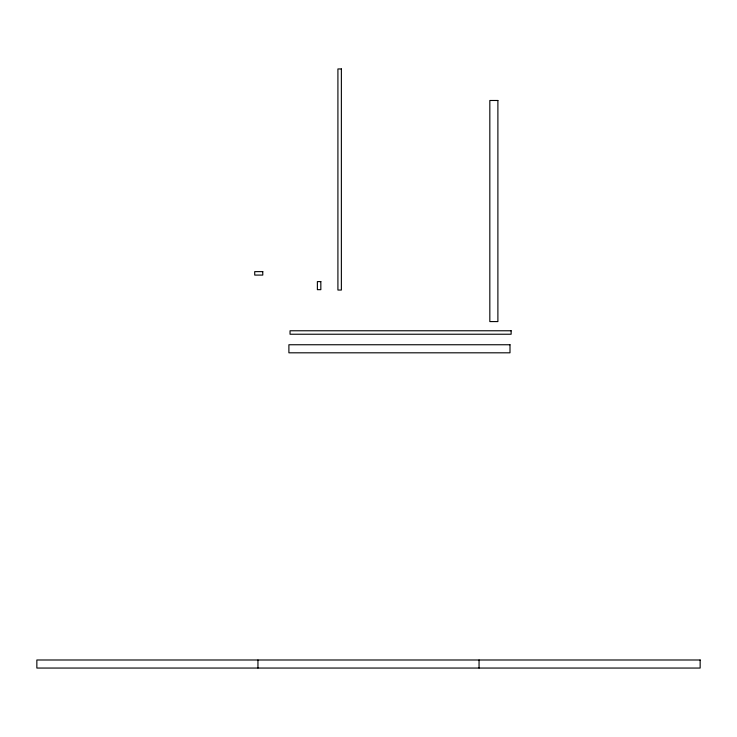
<?xml version="1.0" encoding="UTF-8"?>
<svg xmlns="http://www.w3.org/2000/svg" width="737" height="737" viewBox="0 0 737 737"><rect width="100%" height="100%" fill="white"/><g stroke="black" fill="none" stroke-linecap="round" stroke-linejoin="round"><path stroke-width="1.11" d="M479.05 659.993L479.05 668.054M257.95 659.993L257.95 668.054M341.369 68.946L337.915 68.946L337.915 290.046L341.369 290.046L341.369 68.946M497.89 100.481L489.829 100.481L489.829 321.581L497.89 321.581L497.89 100.481M262.777 271.631L254.716 271.631L254.716 275.085L262.777 275.085L262.777 271.631M320.835 281.608L317.38 281.608L317.38 289.669L320.835 289.669L320.835 281.608M511.137 330.775L290.037 330.775L290.037 334.23L511.137 334.23L511.137 330.775M509.995 344.75L288.895 344.75L288.895 352.811L509.995 352.811L509.995 344.75M700.15 659.993L36.85 659.993L36.85 668.054L700.15 668.054L700.15 659.993"/></g></svg>
